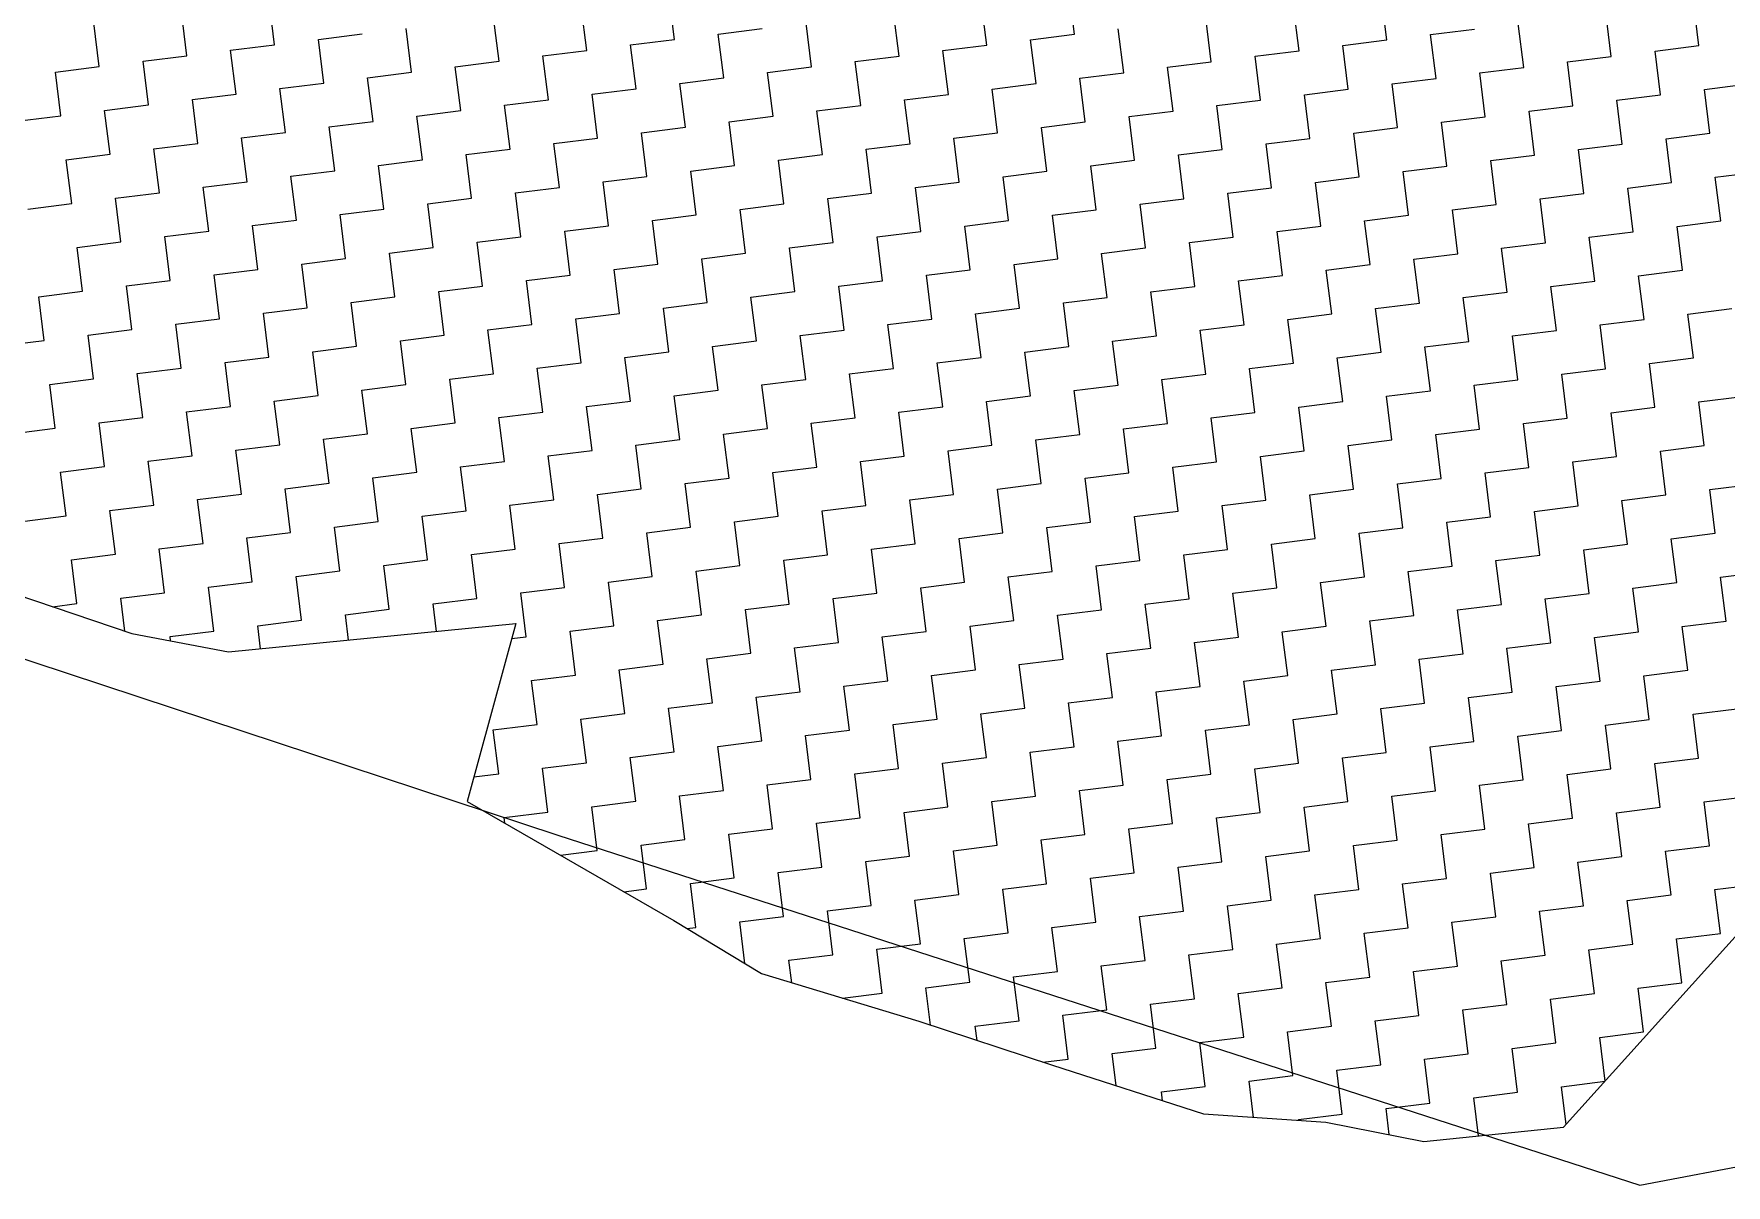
# Model space of a CAD drawing. Header units: metres. Extents: x 290108 to 292128, y 1990044 to 1991719.
# Drawn here: x 290695.5 to 290889, y 1990043.9 to 1990175.5 of the extents above; entities that cross this region are included whole.
import ezdxf

# ---------------------------------------------------------------- set-up
doc = ezdxf.new("R2010")
doc.units = ezdxf.units.M
doc.header["$MEASUREMENT"] = 0
doc.layers.add('POLY_HATCH', color=12, linetype='Continuous')
doc.layers.add('V_BOUND_LINE', color=7, linetype='Continuous')

msp = doc.modelspace()

# ---------------------------------------------------------------- linework, layer by layer
at = {"layer": 'POLY_HATCH', "linetype": 'Continuous'}
for p, q in [((290814.47, 1990175.41), (290813.84, 1990180.42)), ((290723.01, 1990174.21), (290722.39, 1990179.22)), ((290758.72, 1990173.56), (290758.09, 1990178.57)), ((290768.74, 1990174.81), (290768.12, 1990179.82)), ((290804.44, 1990174.16), (290803.82, 1990179.17)), ((290840.15, 1990173.51), (290839.52, 1990178.53)), ((290850.17, 1990174.76), (290849.55, 1990179.77)), ((290885.87, 1990174.11), (290885.25, 1990179.13)), ((290702.97, 1990171.72), (290702.35, 1990176.73)), ((290712.99, 1990172.96), (290712.37, 1990177.97)), ((290748.7, 1990172.32), (290748.07, 1990177.33)), ((290784.4, 1990171.67), (290783.78, 1990176.68)), ((290794.42, 1990172.91), (290793.8, 1990177.93)), ((290830.12, 1990172.27), (290829.5, 1990177.28)), ((290865.83, 1990171.62), (290865.2, 1990176.63)), ((290875.85, 1990172.87), (290875.23, 1990177.88)), ((290728.03, 1990174.83), (290733.04, 1990175.46)), ((290728.65, 1990169.82), (290728.03, 1990174.83)), ((290738.67, 1990171.07), (290738.05, 1990176.08)), ((290763.73, 1990174.19), (290768.74, 1990174.81)), ((290773.75, 1990175.43), (290778.76, 1990176.06)), ((290774.38, 1990170.42), (290773.75, 1990175.43)), ((290809.46, 1990174.79), (290814.47, 1990175.41)), ((290810.08, 1990169.77), (290809.46, 1990174.79)), ((290820.1, 1990171.02), (290819.48, 1990176.03)), ((290845.16, 1990174.14), (290850.17, 1990174.76)), ((290855.18, 1990175.38), (290860.19, 1990176.01)), ((290855.81, 1990170.37), (290855.18, 1990175.38)), ((290707.98, 1990172.34), (290712.99, 1990172.96)), ((290718, 1990173.59), (290723.01, 1990174.21)), ((290718.63, 1990168.57), (290718, 1990173.59)), ((290753.71, 1990172.94), (290758.72, 1990173.56)), ((290754.33, 1990167.93), (290753.71, 1990172.94)), ((290764.35, 1990169.17), (290763.73, 1990174.19)), ((290789.41, 1990172.29), (290794.42, 1990172.91)), ((290799.43, 1990173.54), (290804.44, 1990174.16)), ((290800.06, 1990168.53), (290799.43, 1990173.54)), ((290835.14, 1990172.89), (290840.15, 1990173.51)), ((290835.76, 1990167.88), (290835.14, 1990172.89)), ((290845.78, 1990169.13), (290845.16, 1990174.14)), ((290870.84, 1990172.24), (290875.85, 1990172.87)), ((290880.86, 1990173.49), (290885.87, 1990174.11)), ((290881.49, 1990168.48), (290880.86, 1990173.49)), ((290697.96, 1990171.09), (290702.97, 1990171.72)), ((290698.58, 1990166.08), (290697.96, 1990171.09)), ((290708.6, 1990167.33), (290707.98, 1990172.34)), ((290733.66, 1990170.44), (290738.67, 1990171.07)), ((290743.68, 1990171.69), (290748.7, 1990172.32)), ((290744.31, 1990166.68), (290743.68, 1990171.69)), ((290779.39, 1990171.04), (290784.4, 1990171.67)), ((290780.01, 1990166.03), (290779.39, 1990171.04)), ((290790.03, 1990167.28), (290789.41, 1990172.29)), ((290815.09, 1990170.4), (290820.1, 1990171.02)), ((290825.11, 1990171.64), (290830.12, 1990172.27)), ((290825.74, 1990166.63), (290825.11, 1990171.64)), ((290860.82, 1990171), (290865.83, 1990171.62)), ((290861.44, 1990165.99), (290860.82, 1990171)), ((290871.46, 1990167.23), (290870.84, 1990172.24)), ((290723.64, 1990169.2), (290728.65, 1990169.82)), ((290724.26, 1990164.19), (290723.64, 1990169.2)), ((290734.28, 1990165.43), (290733.66, 1990170.44)), ((290759.34, 1990168.55), (290764.35, 1990169.17)), ((290769.36, 1990169.8), (290774.38, 1990170.42)), ((290769.99, 1990164.79), (290769.36, 1990169.8)), ((290805.07, 1990169.15), (290810.08, 1990169.77)), ((290805.69, 1990164.14), (290805.07, 1990169.15)), ((290815.71, 1990165.39), (290815.09, 1990170.4)), ((290840.77, 1990168.5), (290845.78, 1990169.13)), ((290850.79, 1990169.75), (290855.81, 1990170.37)), ((290851.42, 1990164.74), (290850.79, 1990169.75)), ((290886.5, 1990169.1), (290891.51, 1990169.73)), ((290887.12, 1990164.09), (290886.5, 1990169.1)), ((290703.59, 1990166.7), (290708.6, 1990167.33)), ((290713.62, 1990167.95), (290718.63, 1990168.57)), ((290714.24, 1990162.94), (290713.62, 1990167.95)), ((290749.32, 1990167.3), (290754.33, 1990167.93)), ((290749.94, 1990162.29), (290749.32, 1990167.3)), ((290759.96, 1990163.54), (290759.34, 1990168.55)), ((290785.02, 1990166.66), (290790.03, 1990167.28)), ((290795.04, 1990167.9), (290800.06, 1990168.53)), ((290795.67, 1990162.89), (290795.04, 1990167.9)), ((290830.75, 1990167.26), (290835.76, 1990167.88)), ((290831.37, 1990162.24), (290830.75, 1990167.26)), ((290841.39, 1990163.49), (290840.77, 1990168.5)), ((290866.45, 1990166.61), (290871.46, 1990167.23)), ((290876.47, 1990167.86), (290881.49, 1990168.48)), ((290877.1, 1990162.84), (290876.47, 1990167.86)), ((290693.57, 1990165.46), (290698.58, 1990166.08)), ((290704.22, 1990161.69), (290703.59, 1990166.7)), ((290729.27, 1990164.81), (290734.28, 1990165.43)), ((290729.9, 1990159.8), (290729.27, 1990164.81)), ((290739.3, 1990166.06), (290744.31, 1990166.68)), ((290739.92, 1990161.05), (290739.3, 1990166.06)), ((290775, 1990165.41), (290780.01, 1990166.03)), ((290775.62, 1990160.4), (290775, 1990165.41)), ((290785.65, 1990161.65), (290785.02, 1990166.66)), ((290810.7, 1990164.76), (290815.71, 1990165.39)), ((290820.73, 1990166.01), (290825.74, 1990166.63)), ((290821.35, 1990161), (290820.73, 1990166.01)), ((290856.43, 1990165.36), (290861.44, 1990165.99)), ((290857.05, 1990160.35), (290856.43, 1990165.36)), ((290867.08, 1990161.6), (290866.45, 1990166.61)), ((290709.23, 1990162.32), (290714.24, 1990162.94)), ((290719.25, 1990163.56), (290724.26, 1990164.19)), ((290719.87, 1990158.55), (290719.25, 1990163.56)), ((290754.95, 1990162.92), (290759.96, 1990163.54)), ((290755.58, 1990157.9), (290754.95, 1990162.92)), ((290764.98, 1990164.16), (290769.99, 1990164.79)), ((290765.6, 1990159.15), (290764.98, 1990164.16)), ((290790.66, 1990162.27), (290795.67, 1990162.89)), ((290800.68, 1990163.52), (290805.69, 1990164.14)), ((290801.3, 1990158.5), (290800.68, 1990163.52)), ((290811.33, 1990159.75), (290810.7, 1990164.76)), ((290836.38, 1990162.87), (290841.39, 1990163.49)), ((290837.01, 1990157.86), (290836.38, 1990162.87)), ((290846.41, 1990164.12), (290851.42, 1990164.74)), ((290847.03, 1990159.1), (290846.41, 1990164.12)), ((290882.11, 1990163.47), (290887.12, 1990164.09)), ((290882.73, 1990158.46), (290882.11, 1990163.47)), ((290699.2, 1990161.07), (290704.22, 1990161.69)), ((290699.83, 1990156.06), (290699.2, 1990161.07)), ((290709.85, 1990157.3), (290709.23, 1990162.32)), ((290734.91, 1990160.42), (290739.92, 1990161.05)), ((290744.93, 1990161.67), (290749.94, 1990162.29)), ((290745.55, 1990156.66), (290744.93, 1990161.67)), ((290780.63, 1990161.02), (290785.65, 1990161.65)), ((290781.26, 1990156.01), (290780.63, 1990161.02)), ((290791.28, 1990157.26), (290790.66, 1990162.27)), ((290816.34, 1990160.37), (290821.35, 1990161)), ((290826.36, 1990161.62), (290831.37, 1990162.24)), ((290826.98, 1990156.61), (290826.36, 1990161.62)), ((290862.06, 1990160.97), (290867.08, 1990161.6)), ((290862.69, 1990155.96), (290862.06, 1990160.97)), ((290872.09, 1990162.22), (290877.1, 1990162.84)), ((290872.71, 1990157.21), (290872.09, 1990162.22)), ((290724.88, 1990159.18), (290729.9, 1990159.8)), ((290725.51, 1990154.16), (290724.88, 1990159.18)), ((290735.53, 1990155.41), (290734.91, 1990160.42)), ((290760.59, 1990158.53), (290765.6, 1990159.15)), ((290770.61, 1990159.77), (290775.62, 1990160.4)), ((290771.23, 1990154.76), (290770.61, 1990159.77)), ((290806.31, 1990159.13), (290811.33, 1990159.75)), ((290806.94, 1990154.12), (290806.31, 1990159.13)), ((290816.96, 1990155.36), (290816.34, 1990160.37)), ((290842.02, 1990158.48), (290847.03, 1990159.1)), ((290852.04, 1990159.73), (290857.05, 1990160.35)), ((290852.66, 1990154.72), (290852.04, 1990159.73)), ((290887.74, 1990159.08), (290892.76, 1990159.7)), ((290888.37, 1990154.07), (290887.74, 1990159.08)), ((290704.84, 1990156.68), (290709.85, 1990157.3)), ((290714.86, 1990157.93), (290719.87, 1990158.55)), ((290715.49, 1990152.92), (290714.86, 1990157.93)), ((290750.57, 1990157.28), (290755.58, 1990157.9)), ((290751.19, 1990152.27), (290750.57, 1990157.28)), ((290761.21, 1990153.52), (290760.59, 1990158.53)), ((290786.27, 1990156.63), (290791.28, 1990157.26)), ((290796.29, 1990157.88), (290801.3, 1990158.5)), ((290796.92, 1990152.87), (290796.29, 1990157.88)), ((290832, 1990157.23), (290837.01, 1990157.86)), ((290832.62, 1990152.22), (290832, 1990157.23)), ((290842.64, 1990153.47), (290842.02, 1990158.48)), ((290867.7, 1990156.59), (290872.71, 1990157.21)), ((290877.72, 1990157.83), (290882.73, 1990158.46)), ((290878.34, 1990152.82), (290877.72, 1990157.83)), ((290694.82, 1990155.43), (290699.83, 1990156.06)), ((290705.46, 1990151.67), (290704.84, 1990156.68)), ((290730.52, 1990154.79), (290735.53, 1990155.41)), ((290740.54, 1990156.03), (290745.55, 1990156.66)), ((290741.17, 1990151.02), (290740.54, 1990156.03)), ((290776.25, 1990155.39), (290781.26, 1990156.01)), ((290776.87, 1990150.38), (290776.25, 1990155.39)), ((290786.89, 1990151.62), (290786.27, 1990156.63)), ((290811.95, 1990154.74), (290816.96, 1990155.36)), ((290821.97, 1990155.99), (290826.98, 1990156.61)), ((290822.6, 1990150.98), (290821.97, 1990155.99)), ((290857.68, 1990155.34), (290862.69, 1990155.96)), ((290858.3, 1990150.33), (290857.68, 1990155.34)), ((290868.32, 1990151.57), (290867.7, 1990156.59)), ((290720.5, 1990153.54), (290725.51, 1990154.16)), ((290721.12, 1990148.53), (290720.5, 1990153.54)), ((290731.14, 1990149.78), (290730.52, 1990154.79)), ((290756.2, 1990152.89), (290761.21, 1990153.52)), ((290766.22, 1990154.14), (290771.23, 1990154.76)), ((290766.85, 1990149.13), (290766.22, 1990154.14)), ((290801.93, 1990153.49), (290806.94, 1990154.12)), ((290802.55, 1990148.48), (290801.93, 1990153.49)), ((290812.57, 1990149.73), (290811.95, 1990154.74)), ((290837.63, 1990152.85), (290842.64, 1990153.47)), ((290847.65, 1990154.09), (290852.66, 1990154.72)), ((290848.28, 1990149.08), (290847.65, 1990154.09)), ((290883.36, 1990153.45), (290888.37, 1990154.07)), ((290883.98, 1990148.43), (290883.36, 1990153.45)), ((290700.45, 1990151.05), (290705.46, 1990151.67)), ((290710.47, 1990152.29), (290715.49, 1990152.92)), ((290711.1, 1990147.28), (290710.47, 1990152.29)), ((290746.18, 1990151.65), (290751.19, 1990152.27)), ((290746.8, 1990146.63), (290746.18, 1990151.65)), ((290756.82, 1990147.88), (290756.2, 1990152.89)), ((290781.88, 1990151), (290786.89, 1990151.62)), ((290791.9, 1990152.25), (290796.92, 1990152.87)), ((290792.53, 1990147.23), (290791.9, 1990152.25)), ((290827.61, 1990151.6), (290832.62, 1990152.22)), ((290828.23, 1990146.59), (290827.61, 1990151.6)), ((290838.25, 1990147.83), (290837.63, 1990152.85)), ((290863.31, 1990150.95), (290868.32, 1990151.57)), ((290873.33, 1990152.2), (290878.34, 1990152.82)), ((290873.96, 1990147.19), (290873.33, 1990152.2)), ((290701.07, 1990146.04), (290700.45, 1990151.05)), ((290726.13, 1990149.15), (290731.14, 1990149.78)), ((290736.15, 1990150.4), (290741.17, 1990151.02)), ((290736.78, 1990145.39), (290736.15, 1990150.4)), ((290771.86, 1990149.75), (290776.87, 1990150.38)), ((290772.48, 1990144.74), (290771.86, 1990149.75)), ((290782.5, 1990145.99), (290781.88, 1990151)), ((290807.56, 1990149.1), (290812.57, 1990149.73)), ((290817.58, 1990150.35), (290822.6, 1990150.98)), ((290818.21, 1990145.34), (290817.58, 1990150.35)), ((290853.29, 1990149.7), (290858.3, 1990150.33)), ((290853.91, 1990144.69), (290853.29, 1990149.7)), ((290863.93, 1990145.94), (290863.31, 1990150.95)), ((290716.11, 1990147.91), (290721.12, 1990148.53)), ((290716.73, 1990142.89), (290716.11, 1990147.91)), ((290726.76, 1990144.14), (290726.13, 1990149.15)), ((290751.81, 1990147.26), (290756.82, 1990147.88)), ((290761.84, 1990148.51), (290766.85, 1990149.13)), ((290762.46, 1990143.49), (290761.84, 1990148.51)), ((290797.54, 1990147.86), (290802.55, 1990148.48)), ((290798.16, 1990142.85), (290797.54, 1990147.86)), ((290808.18, 1990144.09), (290807.56, 1990149.1)), ((290833.24, 1990147.21), (290838.25, 1990147.83)), ((290843.26, 1990148.46), (290848.28, 1990149.08)), ((290843.89, 1990143.45), (290843.26, 1990148.46)), ((290878.97, 1990147.81), (290883.98, 1990148.43)), ((290879.59, 1990142.8), (290878.97, 1990147.81)), ((290696.06, 1990145.41), (290701.07, 1990146.04)), ((290706.09, 1990146.66), (290711.1, 1990147.28)), ((290706.71, 1990141.65), (290706.09, 1990146.66)), ((290741.79, 1990146.01), (290746.8, 1990146.63)), ((290742.41, 1990141), (290741.79, 1990146.01)), ((290752.44, 1990142.25), (290751.81, 1990147.26)), ((290777.49, 1990145.36), (290782.5, 1990145.99)), ((290787.52, 1990146.61), (290792.53, 1990147.23)), ((290788.14, 1990141.6), (290787.52, 1990146.61)), ((290823.22, 1990145.96), (290828.23, 1990146.59)), ((290823.84, 1990140.95), (290823.22, 1990145.96)), ((290833.87, 1990142.2), (290833.24, 1990147.21)), ((290858.92, 1990145.32), (290863.93, 1990145.94)), ((290868.95, 1990146.56), (290873.96, 1990147.19)), ((290869.57, 1990141.55), (290868.95, 1990146.56)), ((290696.69, 1990140.4), (290696.06, 1990145.41)), ((290721.74, 1990143.52), (290726.76, 1990144.14)), ((290722.37, 1990138.51), (290721.74, 1990143.52)), ((290731.77, 1990144.76), (290736.78, 1990145.39)), ((290732.39, 1990139.75), (290731.77, 1990144.76)), ((290767.47, 1990144.12), (290772.48, 1990144.74)), ((290768.09, 1990139.11), (290767.47, 1990144.12)), ((290778.12, 1990140.35), (290777.49, 1990145.36)), ((290803.17, 1990143.47), (290808.18, 1990144.09)), ((290813.2, 1990144.72), (290818.21, 1990145.34)), ((290813.82, 1990139.71), (290813.2, 1990144.72)), ((290848.9, 1990144.07), (290853.91, 1990144.69)), ((290849.52, 1990139.06), (290848.9, 1990144.07)), ((290859.55, 1990140.3), (290858.92, 1990145.32)), ((290884.6, 1990143.42), (290889.61, 1990144.05)), ((290701.7, 1990141.02), (290706.71, 1990141.65)), ((290711.72, 1990142.27), (290716.73, 1990142.89)), ((290712.34, 1990137.26), (290711.72, 1990142.27)), ((290747.42, 1990141.62), (290752.44, 1990142.25)), ((290748.05, 1990136.61), (290747.42, 1990141.62)), ((290757.45, 1990142.87), (290762.46, 1990143.49)), ((290758.07, 1990137.86), (290757.45, 1990142.87)), ((290783.13, 1990140.98), (290788.14, 1990141.6)), ((290793.15, 1990142.22), (290798.16, 1990142.85)), ((290793.77, 1990137.21), (290793.15, 1990142.22)), ((290803.8, 1990138.46), (290803.17, 1990143.47)), ((290828.85, 1990141.58), (290833.87, 1990142.2)), ((290829.48, 1990136.56), (290828.85, 1990141.58)), ((290838.88, 1990142.82), (290843.89, 1990143.45)), ((290839.5, 1990137.81), (290838.88, 1990142.82)), ((290874.58, 1990142.18), (290879.59, 1990142.8)), ((290875.2, 1990137.16), (290874.58, 1990142.18)), ((290885.23, 1990138.41), (290884.6, 1990143.42)), ((290691.68, 1990139.78), (290696.69, 1990140.4)), ((290702.32, 1990136.01), (290701.7, 1990141.02)), ((290727.38, 1990139.13), (290732.39, 1990139.75)), ((290737.4, 1990140.38), (290742.41, 1990141)), ((290738.03, 1990135.37), (290737.4, 1990140.38)), ((290773.1, 1990139.73), (290778.12, 1990140.35)), ((290773.73, 1990134.72), (290773.1, 1990139.73)), ((290783.75, 1990135.96), (290783.13, 1990140.98)), ((290808.81, 1990139.08), (290813.82, 1990139.71)), ((290818.83, 1990140.33), (290823.84, 1990140.95)), ((290819.45, 1990135.32), (290818.83, 1990140.33)), ((290854.53, 1990139.68), (290859.55, 1990140.3)), ((290855.16, 1990134.67), (290854.53, 1990139.68)), ((290864.56, 1990140.93), (290869.57, 1990141.55)), ((290865.18, 1990135.92), (290864.56, 1990140.93)), ((290717.36, 1990137.88), (290722.37, 1990138.51)), ((290717.98, 1990132.87), (290717.36, 1990137.88)), ((290728, 1990134.12), (290727.38, 1990139.13)), ((290753.06, 1990137.24), (290758.07, 1990137.86)), ((290763.08, 1990138.48), (290768.09, 1990139.11)), ((290763.71, 1990133.47), (290763.08, 1990138.48)), ((290798.79, 1990137.84), (290803.8, 1990138.46)), ((290799.41, 1990132.82), (290798.79, 1990137.84)), ((290809.43, 1990134.07), (290808.81, 1990139.08)), ((290834.49, 1990137.19), (290839.5, 1990137.81)), ((290844.51, 1990138.43), (290849.52, 1990139.06)), ((290845.14, 1990133.42), (290844.51, 1990138.43)), ((290880.22, 1990137.79), (290885.23, 1990138.41)), ((290880.84, 1990132.78), (290880.22, 1990137.79)), ((290697.31, 1990135.39), (290702.32, 1990136.01)), ((290707.33, 1990136.64), (290712.34, 1990137.26)), ((290707.96, 1990131.62), (290707.33, 1990136.64)), ((290743.04, 1990135.99), (290748.05, 1990136.61)), ((290743.66, 1990130.98), (290743.04, 1990135.99)), ((290753.68, 1990132.22), (290753.06, 1990137.24)), ((290778.74, 1990135.34), (290783.75, 1990135.96)), ((290788.76, 1990136.59), (290793.77, 1990137.21)), ((290789.39, 1990131.58), (290788.76, 1990136.59)), ((290824.47, 1990135.94), (290829.48, 1990136.56)), ((290825.09, 1990130.93), (290824.47, 1990135.94)), ((290835.11, 1990132.18), (290834.49, 1990137.19)), ((290860.17, 1990135.29), (290865.18, 1990135.92)), ((290870.19, 1990136.54), (290875.2, 1990137.16)), ((290870.82, 1990131.53), (290870.19, 1990136.54)), ((290697.93, 1990130.38), (290697.31, 1990135.39)), ((290722.99, 1990133.49), (290728, 1990134.12)), ((290733.01, 1990134.74), (290738.03, 1990135.37)), ((290733.64, 1990129.73), (290733.01, 1990134.74)), ((290768.72, 1990134.09), (290773.73, 1990134.72)), ((290769.34, 1990129.08), (290768.72, 1990134.09)), ((290779.36, 1990130.33), (290778.74, 1990135.34)), ((290804.42, 1990133.45), (290809.43, 1990134.07)), ((290814.44, 1990134.69), (290819.45, 1990135.32)), ((290815.07, 1990129.68), (290814.44, 1990134.69)), ((290850.15, 1990134.05), (290855.16, 1990134.67)), ((290850.77, 1990129.04), (290850.15, 1990134.05)), ((290860.79, 1990130.28), (290860.17, 1990135.29)), ((290885.85, 1990133.4), (290890.86, 1990134.02)), ((290712.97, 1990132.25), (290717.98, 1990132.87)), ((290713.59, 1990127.24), (290712.97, 1990132.25)), ((290723.61, 1990128.48), (290722.99, 1990133.49)), ((290748.67, 1990131.6), (290753.68, 1990132.22)), ((290758.69, 1990132.85), (290763.71, 1990133.47)), ((290759.32, 1990127.84), (290758.69, 1990132.85)), ((290794.4, 1990132.2), (290799.41, 1990132.82)), ((290795.02, 1990127.19), (290794.4, 1990132.2)), ((290805.04, 1990128.44), (290804.42, 1990133.45)), ((290830.1, 1990131.55), (290835.11, 1990132.18)), ((290840.12, 1990132.8), (290845.14, 1990133.42)), ((290840.75, 1990127.79), (290840.12, 1990132.8)), ((290875.83, 1990132.15), (290880.84, 1990132.78)), ((290876.45, 1990127.14), (290875.83, 1990132.15)), ((290886.47, 1990128.39), (290885.85, 1990133.4)), ((290692.92, 1990129.75), (290697.93, 1990130.38)), ((290702.95, 1990131), (290707.96, 1990131.62)), ((290703.57, 1990125.99), (290702.95, 1990131)), ((290738.65, 1990130.35), (290743.66, 1990130.98)), ((290739.27, 1990125.34), (290738.65, 1990130.35)), ((290749.29, 1990126.59), (290748.67, 1990131.6)), ((290774.35, 1990129.71), (290779.36, 1990130.33)), ((290784.37, 1990130.95), (290789.39, 1990131.58)), ((290785, 1990125.94), (290784.37, 1990130.95)), ((290820.08, 1990130.31), (290825.09, 1990130.93)), ((290820.7, 1990125.29), (290820.08, 1990130.31)), ((290830.72, 1990126.54), (290830.1, 1990131.55)), ((290855.78, 1990129.66), (290860.79, 1990130.28)), ((290865.8, 1990130.91), (290870.82, 1990131.53)), ((290866.43, 1990125.89), (290865.8, 1990130.91)), ((290718.6, 1990127.86), (290723.61, 1990128.48)), ((290728.63, 1990129.11), (290733.64, 1990129.73)), ((290729.25, 1990124.1), (290728.63, 1990129.11)), ((290764.33, 1990128.46), (290769.34, 1990129.08)), ((290764.95, 1990123.45), (290764.33, 1990128.46)), ((290774.98, 1990124.69), (290774.35, 1990129.71)), ((290800.03, 1990127.81), (290805.04, 1990128.44)), ((290810.06, 1990129.06), (290815.07, 1990129.68)), ((290810.68, 1990124.05), (290810.06, 1990129.06)), ((290845.76, 1990128.41), (290850.77, 1990129.04)), ((290846.38, 1990123.4), (290845.76, 1990128.41)), ((290856.4, 1990124.65), (290855.78, 1990129.66)), ((290881.46, 1990127.76), (290886.47, 1990128.39)), ((290708.58, 1990126.61), (290713.59, 1990127.24)), ((290709.2, 1990121.6), (290708.58, 1990126.61)), ((290719.23, 1990122.85), (290718.6, 1990127.86)), ((290744.28, 1990125.97), (290749.29, 1990126.59)), ((290754.31, 1990127.21), (290759.32, 1990127.84)), ((290754.93, 1990122.2), (290754.31, 1990127.21)), ((290790.01, 1990126.57), (290795.02, 1990127.19)), ((290790.63, 1990121.55), (290790.01, 1990126.57)), ((290800.66, 1990122.8), (290800.03, 1990127.81)), ((290825.71, 1990125.92), (290830.72, 1990126.54)), ((290835.74, 1990127.16), (290840.75, 1990127.79)), ((290836.36, 1990122.15), (290835.74, 1990127.16)), ((290871.44, 1990126.52), (290876.45, 1990127.14)), ((290872.06, 1990121.51), (290871.44, 1990126.52)), ((290882.09, 1990122.75), (290881.46, 1990127.76)), ((290698.56, 1990125.37), (290703.57, 1990125.99)), ((290699.18, 1990120.35), (290698.56, 1990125.37)), ((290734.26, 1990124.72), (290739.27, 1990125.34)), ((290734.88, 1990119.71), (290734.26, 1990124.72)), ((290744.91, 1990120.95), (290744.28, 1990125.97)), ((290769.96, 1990124.07), (290774.98, 1990124.69)), ((290779.99, 1990125.32), (290785, 1990125.94)), ((290780.61, 1990120.31), (290779.99, 1990125.32)), ((290815.69, 1990124.67), (290820.7, 1990125.29)), ((290816.31, 1990119.66), (290815.69, 1990124.67)), ((290826.34, 1990120.91), (290825.71, 1990125.92)), ((290851.39, 1990124.02), (290856.4, 1990124.65)), ((290861.42, 1990125.27), (290866.43, 1990125.89)), ((290862.04, 1990120.26), (290861.42, 1990125.27)), ((290714.21, 1990122.22), (290719.23, 1990122.85)), ((290714.84, 1990117.21), (290714.21, 1990122.22)), ((290724.24, 1990123.47), (290729.25, 1990124.1)), ((290724.86, 1990118.46), (290724.24, 1990123.47)), ((290759.94, 1990122.82), (290764.95, 1990123.45)), ((290760.56, 1990117.81), (290759.94, 1990122.82)), ((290770.59, 1990119.06), (290769.96, 1990124.07)), ((290795.64, 1990122.18), (290800.66, 1990122.8)), ((290805.67, 1990123.42), (290810.68, 1990124.05)), ((290806.29, 1990118.41), (290805.67, 1990123.42)), ((290841.37, 1990122.78), (290846.38, 1990123.4)), ((290841.99, 1990117.77), (290841.37, 1990122.78)), ((290852.02, 1990119.01), (290851.39, 1990124.02)), ((290877.07, 1990122.13), (290882.09, 1990122.75)), ((290887.1, 1990123.38), (290892.11, 1990124)), ((290887.72, 1990118.37), (290887.1, 1990123.38)), ((290694.17, 1990119.73), (290699.18, 1990120.35)), ((290704.19, 1990120.98), (290709.2, 1990121.6)), ((290704.82, 1990115.97), (290704.19, 1990120.98)), ((290739.9, 1990120.33), (290744.91, 1990120.95)), ((290740.52, 1990115.32), (290739.9, 1990120.33)), ((290749.92, 1990121.58), (290754.93, 1990122.2)), ((290750.54, 1990116.57), (290749.92, 1990121.58)), ((290775.6, 1990119.68), (290780.61, 1990120.31)), ((290785.62, 1990120.93), (290790.63, 1990121.55)), ((290786.25, 1990115.92), (290785.62, 1990120.93)), ((290796.27, 1990117.17), (290795.64, 1990122.18)), ((290821.32, 1990120.28), (290826.34, 1990120.91)), ((290831.35, 1990121.53), (290836.36, 1990122.15)), ((290831.97, 1990116.52), (290831.35, 1990121.53)), ((290867.05, 1990120.88), (290872.06, 1990121.51)), ((290867.67, 1990115.87), (290867.05, 1990120.88)), ((290877.7, 1990117.12), (290877.07, 1990122.13)), ((290719.85, 1990117.84), (290724.86, 1990118.46)), ((290729.87, 1990119.08), (290734.88, 1990119.71)), ((290730.5, 1990114.07), (290729.87, 1990119.08)), ((290765.58, 1990118.44), (290770.59, 1990119.06)), ((290766.2, 1990113.43), (290765.58, 1990118.44)), ((290776.22, 1990114.67), (290775.6, 1990119.68)), ((290801.28, 1990117.79), (290806.29, 1990118.41)), ((290811.3, 1990119.04), (290816.31, 1990119.66)), ((290811.93, 1990114.02), (290811.3, 1990119.04)), ((290821.95, 1990115.27), (290821.32, 1990120.28)), ((290847.01, 1990118.39), (290852.02, 1990119.01)), ((290847.63, 1990113.38), (290847.01, 1990118.39)), ((290857.03, 1990119.64), (290862.04, 1990120.26)), ((290857.65, 1990114.62), (290857.03, 1990119.64)), ((290882.71, 1990117.74), (290887.72, 1990118.37)), ((290709.83, 1990116.59), (290714.84, 1990117.21)), ((290710.45, 1990111.58), (290709.83, 1990116.59)), ((290720.47, 1990112.83), (290719.85, 1990117.84)), ((290745.53, 1990115.94), (290750.54, 1990116.57)), ((290755.55, 1990117.19), (290760.56, 1990117.81)), ((290756.18, 1990112.18), (290755.55, 1990117.19)), ((290791.26, 1990116.54), (290796.27, 1990117.17)), ((290791.88, 1990111.53), (290791.26, 1990116.54)), ((290801.9, 1990112.78), (290801.28, 1990117.79)), ((290826.96, 1990115.9), (290831.97, 1990116.52)), ((290836.98, 1990117.14), (290841.99, 1990117.77)), ((290837.61, 1990112.13), (290836.98, 1990117.14)), ((290872.69, 1990116.49), (290877.7, 1990117.12)), ((290873.31, 1990111.48), (290872.69, 1990116.49)), ((290883.33, 1990112.73), (290882.71, 1990117.74)), ((290699.8, 1990115.34), (290704.82, 1990115.97)), ((290700.43, 1990110.33), (290699.8, 1990115.34)), ((290735.51, 1990114.7), (290740.52, 1990115.32)), ((290736.13, 1990109.68), (290735.51, 1990114.7)), ((290746.15, 1990110.93), (290745.53, 1990115.94)), ((290771.21, 1990114.05), (290776.22, 1990114.67)), ((290781.23, 1990115.3), (290786.25, 1990115.92)), ((290781.86, 1990110.28), (290781.23, 1990115.3)), ((290816.94, 1990114.65), (290821.95, 1990115.27)), ((290817.56, 1990109.64), (290816.94, 1990114.65)), ((290827.58, 1990110.88), (290826.96, 1990115.9)), ((290852.64, 1990114), (290857.65, 1990114.62)), ((290862.66, 1990115.25), (290867.67, 1990115.87)), ((290863.29, 1990110.24), (290862.66, 1990115.25)), ((290715.46, 1990112.2), (290720.47, 1990112.83)), ((290725.48, 1990113.45), (290730.5, 1990114.07)), ((290726.11, 1990108.44), (290725.48, 1990113.45)), ((290761.19, 1990112.8), (290766.2, 1990113.43)), ((290761.81, 1990107.79), (290761.19, 1990112.8)), ((290771.83, 1990109.04), (290771.21, 1990114.05)), ((290796.89, 1990112.15), (290801.9, 1990112.78)), ((290806.91, 1990113.4), (290811.93, 1990114.02)), ((290807.54, 1990108.39), (290806.91, 1990113.4)), ((290842.62, 1990112.75), (290847.63, 1990113.38)), ((290843.24, 1990107.74), (290842.62, 1990112.75)), ((290853.26, 1990108.99), (290852.64, 1990114)), ((290878.32, 1990112.11), (290883.33, 1990112.73)), ((290888.34, 1990113.35), (290893.36, 1990113.98)), ((290888.97, 1990108.34), (290888.34, 1990113.35)), ((290705.44, 1990110.96), (290710.45, 1990111.58)), ((290705.91, 1990107.17), (290705.44, 1990110.96)), ((290716.09, 1990107.19), (290715.46, 1990112.2)), ((290741.14, 1990110.31), (290746.15, 1990110.93)), ((290751.17, 1990111.55), (290756.18, 1990112.18)), ((290751.79, 1990106.54), (290751.17, 1990111.55)), ((290786.87, 1990110.91), (290791.88, 1990111.53)), ((290787.49, 1990105.9), (290786.87, 1990110.91)), ((290797.51, 1990107.14), (290796.89, 1990112.15)), ((290822.57, 1990110.26), (290827.58, 1990110.88)), ((290832.59, 1990111.51), (290837.61, 1990112.13)), ((290833.22, 1990106.5), (290832.59, 1990111.51)), ((290868.3, 1990110.86), (290873.31, 1990111.48)), ((290868.92, 1990105.85), (290868.3, 1990110.86)), ((290878.94, 1990107.1), (290878.32, 1990112.11)), ((290697.62, 1990109.98), (290700.43, 1990110.33)), ((290731.12, 1990109.06), (290736.13, 1990109.68)), ((290731.48, 1990106.17), (290731.12, 1990109.06)), ((290741.53, 1990107.16), (290741.14, 1990110.31)), ((290766.82, 1990108.41), (290771.83, 1990109.04)), ((290776.85, 1990109.66), (290781.86, 1990110.28)), ((290777.47, 1990104.65), (290776.85, 1990109.66)), ((290812.55, 1990109.01), (290817.56, 1990109.64)), ((290813.17, 1990104), (290812.55, 1990109.01)), ((290823.2, 1990105.25), (290822.57, 1990110.26)), ((290848.25, 1990108.37), (290853.26, 1990108.99)), ((290858.28, 1990109.61), (290863.29, 1990110.24)), ((290858.9, 1990104.6), (290858.28, 1990109.61)), ((290711.07, 1990106.57), (290716.09, 1990107.19)), ((290721.1, 1990107.81), (290726.11, 1990108.44)), ((290721.43, 1990105.17), (290721.1, 1990107.81)), ((290756.8, 1990107.17), (290761.81, 1990107.79)), ((290757.42, 1990102.16), (290756.8, 1990107.17)), ((290767.45, 1990103.4), (290766.82, 1990108.41)), ((290792.5, 1990106.52), (290797.51, 1990107.14)), ((290802.53, 1990107.77), (290807.54, 1990108.39)), ((290803.15, 1990102.76), (290802.53, 1990107.77)), ((290838.23, 1990107.12), (290843.24, 1990107.74)), ((290838.85, 1990102.11), (290838.23, 1990107.12)), ((290848.88, 1990103.35), (290848.25, 1990108.37)), ((290873.93, 1990106.47), (290878.94, 1990107.1)), ((290883.96, 1990107.72), (290888.97, 1990108.34)), ((290884.58, 1990102.71), (290883.96, 1990107.72)), ((290711.14, 1990106.06), (290711.07, 1990106.57)), ((290750.12, 1990106.34), (290751.79, 1990106.54)), ((290782.48, 1990105.27), (290787.49, 1990105.9)), ((290783.1, 1990100.26), (290782.48, 1990105.27)), ((290793.13, 1990101.51), (290792.5, 1990106.52)), ((290818.18, 1990104.63), (290823.2, 1990105.25)), ((290828.21, 1990105.87), (290833.22, 1990106.5)), ((290828.83, 1990100.86), (290828.21, 1990105.87)), ((290863.91, 1990105.23), (290868.92, 1990105.85)), ((290864.53, 1990100.21), (290863.91, 1990105.23)), ((290874.56, 1990101.46), (290873.93, 1990106.47)), ((290762.43, 1990102.78), (290767.45, 1990103.4)), ((290772.46, 1990104.03), (290777.47, 1990104.65)), ((290773.08, 1990099.01), (290772.46, 1990104.03)), ((290808.16, 1990103.38), (290813.17, 1990104)), ((290808.78, 1990098.37), (290808.16, 1990103.38)), ((290818.81, 1990099.61), (290818.18, 1990104.63)), ((290843.86, 1990102.73), (290848.88, 1990103.35)), ((290853.89, 1990103.98), (290858.9, 1990104.6)), ((290854.51, 1990098.97), (290853.89, 1990103.98)), ((290752.41, 1990101.53), (290757.42, 1990102.16)), ((290753.04, 1990096.52), (290752.41, 1990101.53)), ((290763.06, 1990097.77), (290762.43, 1990102.78)), ((290788.12, 1990100.88), (290793.13, 1990101.51)), ((290798.14, 1990102.13), (290803.15, 1990102.76)), ((290798.76, 1990097.12), (290798.14, 1990102.13)), ((290833.84, 1990101.48), (290838.85, 1990102.11)), ((290834.47, 1990096.47), (290833.84, 1990101.48)), ((290844.49, 1990097.72), (290843.86, 1990102.73)), ((290869.54, 1990100.84), (290874.56, 1990101.46)), ((290879.57, 1990102.08), (290884.58, 1990102.71)), ((290880.19, 1990097.07), (290879.57, 1990102.08)), ((290768.07, 1990098.39), (290773.08, 1990099.01)), ((290778.09, 1990099.64), (290783.1, 1990100.26)), ((290778.72, 1990094.63), (290778.09, 1990099.64)), ((290788.74, 1990095.87), (290788.12, 1990100.88)), ((290813.8, 1990098.99), (290818.81, 1990099.61)), ((290823.82, 1990100.24), (290828.83, 1990100.86)), ((290824.44, 1990095.23), (290823.82, 1990100.24)), ((290859.52, 1990099.59), (290864.53, 1990100.21)), ((290860.15, 1990094.58), (290859.52, 1990099.59)), ((290870.17, 1990095.83), (290869.54, 1990100.84)), ((290758.05, 1990097.14), (290763.06, 1990097.77)), ((290758.67, 1990092.13), (290758.05, 1990097.14)), ((290768.69, 1990093.38), (290768.07, 1990098.39)), ((290793.75, 1990096.5), (290798.76, 1990097.12)), ((290803.77, 1990097.74), (290808.78, 1990098.37)), ((290804.4, 1990092.73), (290803.77, 1990097.74)), ((290814.42, 1990093.98), (290813.8, 1990098.99)), ((290839.48, 1990097.1), (290844.49, 1990097.72)), ((290840.1, 1990092.08), (290839.48, 1990097.1)), ((290849.5, 1990098.34), (290854.51, 1990098.97)), ((290850.12, 1990093.33), (290849.5, 1990098.34)), ((290875.18, 1990096.45), (290880.19, 1990097.07)), ((290885.2, 1990097.7), (290890.21, 1990098.32)), ((290885.83, 1990092.68), (290885.2, 1990097.7)), ((290748.02, 1990095.9), (290753.04, 1990096.52)), ((290748.65, 1990090.89), (290748.02, 1990095.9)), ((290783.73, 1990095.25), (290788.74, 1990095.87)), ((290784.35, 1990090.24), (290783.73, 1990095.25)), ((290794.37, 1990091.49), (290793.75, 1990096.5)), ((290819.43, 1990094.6), (290824.44, 1990095.23)), ((290829.45, 1990095.85), (290834.47, 1990096.47)), ((290830.08, 1990090.84), (290829.45, 1990095.85)), ((290865.16, 1990095.2), (290870.17, 1990095.83)), ((290865.78, 1990090.19), (290865.16, 1990095.2)), ((290875.8, 1990091.44), (290875.18, 1990096.45)), ((290763.68, 1990092.76), (290768.69, 1990093.38)), ((290773.7, 1990094), (290778.72, 1990094.63)), ((290774.33, 1990088.99), (290773.7, 1990094)), ((290809.41, 1990093.36), (290814.42, 1990093.98)), ((290810.03, 1990088.34), (290809.41, 1990093.36)), ((290820.05, 1990089.59), (290819.43, 1990094.6)), ((290845.11, 1990092.71), (290850.12, 1990093.33)), ((290855.13, 1990093.96), (290860.15, 1990094.58)), ((290855.76, 1990088.94), (290855.13, 1990093.96)), ((290753.66, 1990091.51), (290758.67, 1990092.13)), ((290754.28, 1990086.5), (290753.66, 1990091.51)), ((290764.31, 1990087.74), (290763.68, 1990092.76)), ((290789.36, 1990090.86), (290794.37, 1990091.49)), ((290799.39, 1990092.11), (290804.4, 1990092.73)), ((290800.01, 1990087.1), (290799.39, 1990092.11)), ((290835.09, 1990091.46), (290840.1, 1990092.08)), ((290835.71, 1990086.45), (290835.09, 1990091.46)), ((290845.73, 1990087.7), (290845.11, 1990092.71)), ((290870.79, 1990090.81), (290875.8, 1990091.44)), ((290880.81, 1990092.06), (290885.83, 1990092.68)), ((290881.44, 1990087.05), (290880.81, 1990092.06)), ((290745.79, 1990090.53), (290748.65, 1990090.89)), ((290779.34, 1990089.61), (290784.35, 1990090.24)), ((290779.96, 1990084.6), (290779.34, 1990089.61)), ((290789.99, 1990085.85), (290789.36, 1990090.86)), ((290815.04, 1990088.97), (290820.05, 1990089.59)), ((290825.07, 1990090.21), (290830.08, 1990090.84)), ((290825.69, 1990085.2), (290825.07, 1990090.21)), ((290860.77, 1990089.57), (290865.78, 1990090.19)), ((290861.39, 1990084.56), (290860.77, 1990089.57)), ((290871.42, 1990085.8), (290870.79, 1990090.81)), ((290759.29, 1990087.12), (290764.31, 1990087.74)), ((290769.32, 1990088.37), (290774.33, 1990088.99)), ((290769.94, 1990083.36), (290769.32, 1990088.37)), ((290805.02, 1990087.72), (290810.03, 1990088.34)), ((290805.64, 1990082.71), (290805.02, 1990087.72)), ((290815.67, 1990083.96), (290815.04, 1990088.97)), ((290840.72, 1990087.07), (290845.73, 1990087.7)), ((290850.75, 1990088.32), (290855.76, 1990088.94)), ((290851.37, 1990083.31), (290850.75, 1990088.32)), ((290886.45, 1990087.67), (290891.46, 1990088.3)), ((290887.07, 1990082.66), (290886.45, 1990087.67)), ((290749.27, 1990085.87), (290754.28, 1990086.5)), ((290749.35, 1990085.24), (290749.27, 1990085.87)), ((290759.92, 1990082.11), (290759.29, 1990087.12)), ((290784.97, 1990085.23), (290789.99, 1990085.85)), ((290795, 1990086.47), (290800.01, 1990087.1)), ((290795.62, 1990081.46), (290795, 1990086.47)), ((290830.7, 1990085.83), (290835.71, 1990086.45)), ((290831.32, 1990080.82), (290830.7, 1990085.83)), ((290841.35, 1990082.06), (290840.72, 1990087.07)), ((290866.4, 1990085.18), (290871.42, 1990085.8)), ((290876.43, 1990086.43), (290881.44, 1990087.05)), ((290877.05, 1990081.41), (290876.43, 1990086.43)), ((290774.95, 1990083.98), (290779.96, 1990084.6)), ((290775.57, 1990078.97), (290774.95, 1990083.98)), ((290785.6, 1990080.22), (290784.97, 1990085.23)), ((290810.65, 1990083.33), (290815.67, 1990083.96)), ((290820.68, 1990084.58), (290825.69, 1990085.2)), ((290821.3, 1990079.57), (290820.68, 1990084.58)), ((290856.38, 1990083.93), (290861.39, 1990084.56)), ((290857, 1990078.92), (290856.38, 1990083.93)), ((290867.03, 1990080.17), (290866.4, 1990085.18)), ((290755.7, 1990081.59), (290759.92, 1990082.11)), ((290764.93, 1990082.73), (290769.94, 1990083.36)), ((290765.55, 1990077.72), (290764.93, 1990082.73)), ((290800.63, 1990082.09), (290805.64, 1990082.71)), ((290801.26, 1990077.07), (290800.63, 1990082.09)), ((290811.28, 1990078.32), (290810.65, 1990083.33)), ((290836.34, 1990081.44), (290841.35, 1990082.06)), ((290846.36, 1990082.69), (290851.37, 1990083.31)), ((290846.98, 1990077.67), (290846.36, 1990082.69)), ((290882.06, 1990082.04), (290887.07, 1990082.66)), ((290882.69, 1990077.03), (290882.06, 1990082.04)), ((290780.59, 1990079.59), (290785.6, 1990080.22)), ((290790.61, 1990080.84), (290795.62, 1990081.46)), ((290791.23, 1990075.83), (290790.61, 1990080.84)), ((290826.31, 1990080.19), (290831.32, 1990080.82)), ((290826.94, 1990075.18), (290826.31, 1990080.19)), ((290836.96, 1990076.43), (290836.34, 1990081.44)), ((290862.02, 1990079.54), (290867.03, 1990080.17)), ((290872.04, 1990080.79), (290877.05, 1990081.41)), ((290872.66, 1990075.78), (290872.04, 1990080.79)), ((290770.56, 1990078.35), (290775.57, 1990078.97)), ((290771.19, 1990073.33), (290770.56, 1990078.35)), ((290781.21, 1990074.58), (290780.59, 1990079.59)), ((290806.27, 1990077.7), (290811.28, 1990078.32)), ((290816.29, 1990078.94), (290821.3, 1990079.57)), ((290816.91, 1990073.93), (290816.29, 1990078.94)), ((290851.99, 1990078.3), (290857, 1990078.92)), ((290852.62, 1990073.29), (290851.99, 1990078.3)), ((290862.64, 1990074.53), (290862.02, 1990079.54)), ((290887.7, 1990077.65), (290892.71, 1990078.27)), ((290762.97, 1990077.4), (290765.55, 1990077.72)), ((290786.22, 1990075.2), (290791.23, 1990075.83)), ((290796.24, 1990076.45), (290801.26, 1990077.07)), ((290796.87, 1990071.44), (290796.24, 1990076.45)), ((290806.89, 1990072.69), (290806.27, 1990077.7)), ((290831.95, 1990075.8), (290836.96, 1990076.43)), ((290832.57, 1990070.79), (290831.95, 1990075.8)), ((290841.97, 1990077.05), (290846.98, 1990077.67)), ((290842.59, 1990072.04), (290841.97, 1990077.05)), ((290877.67, 1990076.4), (290882.69, 1990077.03)), ((290878.3, 1990071.39), (290877.67, 1990076.4)), ((290888.32, 1990072.64), (290887.7, 1990077.65)), ((290776.2, 1990073.96), (290781.21, 1990074.58)), ((290776.79, 1990069.19), (290776.2, 1990073.96)), ((290786.84, 1990070.19), (290786.22, 1990075.2)), ((290811.9, 1990073.31), (290816.91, 1990073.93)), ((290821.92, 1990074.56), (290826.94, 1990075.18)), ((290822.55, 1990069.55), (290821.92, 1990074.56)), ((290857.63, 1990073.91), (290862.64, 1990074.53)), ((290858.25, 1990068.9), (290857.63, 1990073.91)), ((290867.65, 1990075.16), (290872.66, 1990075.78)), ((290868.27, 1990070.15), (290867.65, 1990075.16)), ((290770.17, 1990073.21), (290771.19, 1990073.33)), ((290801.88, 1990072.06), (290806.89, 1990072.69)), ((290802.5, 1990067.05), (290801.88, 1990072.06)), ((290812.53, 1990068.3), (290811.9, 1990073.31)), ((290837.58, 1990071.42), (290842.59, 1990072.04)), ((290847.61, 1990072.66), (290852.62, 1990073.29)), ((290848.23, 1990067.65), (290847.61, 1990072.66)), ((290883.31, 1990072.02), (290888.32, 1990072.64)), ((290883.93, 1990067), (290883.31, 1990072.02)), ((290781.83, 1990069.57), (290786.84, 1990070.19)), ((290791.86, 1990070.82), (290796.87, 1990071.44)), ((290792.48, 1990065.8), (290791.86, 1990070.82)), ((290827.56, 1990070.17), (290832.57, 1990070.79)), ((290828.18, 1990065.16), (290827.56, 1990070.17)), ((290838.21, 1990066.4), (290837.58, 1990071.42)), ((290863.26, 1990069.52), (290868.27, 1990070.15)), ((290873.29, 1990070.77), (290878.3, 1990071.39)), ((290873.91, 1990065.76), (290873.29, 1990070.77)), ((290782.15, 1990066.99), (290781.83, 1990069.57)), ((290807.51, 1990067.68), (290812.53, 1990068.3)), ((290817.54, 1990068.92), (290822.55, 1990069.55)), ((290818.16, 1990063.91), (290817.54, 1990068.92)), ((290853.24, 1990068.27), (290858.25, 1990068.9)), ((290853.86, 1990063.26), (290853.24, 1990068.27)), ((290863.89, 1990064.51), (290863.26, 1990069.52)), ((290797.49, 1990066.43), (290802.5, 1990067.05)), ((290798.02, 1990062.15), (290797.49, 1990066.43)), ((290808.14, 1990062.66), (290807.51, 1990067.68)), ((290833.19, 1990065.78), (290838.21, 1990066.4)), ((290843.22, 1990067.03), (290848.23, 1990067.65)), ((290843.84, 1990062.02), (290843.22, 1990067.03)), ((290878.92, 1990066.38), (290883.93, 1990067)), ((290879.54, 1990061.37), (290878.92, 1990066.38)), ((290787.94, 1990065.24), (290792.48, 1990065.8)), ((290823.17, 1990064.53), (290828.18, 1990065.16)), ((290823.79, 1990059.52), (290823.17, 1990064.53)), ((290833.82, 1990060.77), (290833.19, 1990065.78)), ((290858.87, 1990063.89), (290863.89, 1990064.51)), ((290868.9, 1990065.13), (290873.91, 1990065.76)), ((290869.52, 1990060.12), (290868.9, 1990065.13)), ((290803.13, 1990062.04), (290808.14, 1990062.66)), ((290813.15, 1990063.29), (290818.16, 1990063.91)), ((290813.77, 1990058.28), (290813.15, 1990063.29)), ((290848.85, 1990062.64), (290853.86, 1990063.26)), ((290849.48, 1990057.63), (290848.85, 1990062.64)), ((290859.5, 1990058.88), (290858.87, 1990063.89)), ((290803.33, 1990060.4), (290803.13, 1990062.04)), ((290828.81, 1990060.15), (290833.82, 1990060.77)), ((290838.83, 1990061.39), (290843.84, 1990062.02)), ((290839.45, 1990056.38), (290838.83, 1990061.39)), ((290874.53, 1990060.75), (290879.54, 1990061.37)), ((290875.15, 1990055.75), (290874.53, 1990060.75)), ((290818.78, 1990058.9), (290823.79, 1990059.52)), ((290819.24, 1990055.21), (290818.78, 1990058.9)), ((290829.43, 1990055.13), (290828.81, 1990060.15)), ((290854.49, 1990058.25), (290859.5, 1990058.88)), ((290864.51, 1990059.5), (290869.52, 1990060.12)), ((290865.13, 1990054.49), (290864.51, 1990059.5)), ((290810.87, 1990057.91), (290813.77, 1990058.28)), ((290844.46, 1990057.01), (290849.48, 1990057.63)), ((290845.09, 1990051.99), (290844.46, 1990057.01)), ((290855.11, 1990053.24), (290854.49, 1990058.25)), ((290824.42, 1990054.51), (290829.43, 1990055.13)), ((290824.54, 1990053.51), (290824.42, 1990054.51)), ((290834.44, 1990055.76), (290839.45, 1990056.38)), ((290834.96, 1990051.61), (290834.44, 1990055.76)), ((290870.14, 1990055.11), (290875.14, 1990055.73)), ((290870.68, 1990050.79), (290870.14, 1990055.11)), ((290850.1, 1990052.62), (290855.11, 1990053.24)), ((290850.47, 1990049.64), (290850.1, 1990052.62)), ((290860.12, 1990053.86), (290865.13, 1990054.49)), ((290860.66, 1990049.5), (290860.12, 1990053.86)), ((290840.08, 1990051.37), (290845.09, 1990051.99)), ((290840.09, 1990051.26), (290840.08, 1990051.37))]:
    msp.add_line(p, q, dxfattribs=at)
at = {"layer": 'POLY_HATCH'}
for p, q in [((290693.43, 1990111.41), (290706.7, 1990106.9)), ((290706.7, 1990106.9), (290717.75, 1990104.81)), ((290717.75, 1990104.81), (290750.59, 1990108.06)), ((290750.59, 1990108.06), (290745.03, 1990087.73)), ((290745.03, 1990087.73), (290768.68, 1990074.12)), ((290768.68, 1990074.12), (290778.68, 1990068.05)), ((290870.4, 1990050.48), (290890.71, 1990073.02)), ((290778.68, 1990068.05), (290796.69, 1990062.59)), ((290796.69, 1990062.59), (290811.95, 1990057.56)), ((290811.95, 1990057.56), (290829.21, 1990052)), ((290829.21, 1990052), (290843.2, 1990051.05)), ((290843.2, 1990051.05), (290854.42, 1990048.87)), ((290854.42, 1990048.87), (290870.4, 1990050.48))]:
    msp.add_line(p, q, dxfattribs=at)
at = {"layer": 'V_BOUND_LINE'}
for p, q in [((290523.68, 1990160.24), (290755.4, 1990083.88)), ((290879.1, 1990043.86), (291104.4, 1990086.79)), ((290755.4, 1990083.88), (290879.1, 1990043.86))]:
    msp.add_line(p, q, dxfattribs=at)

doc.saveas('drawing.dxf')
